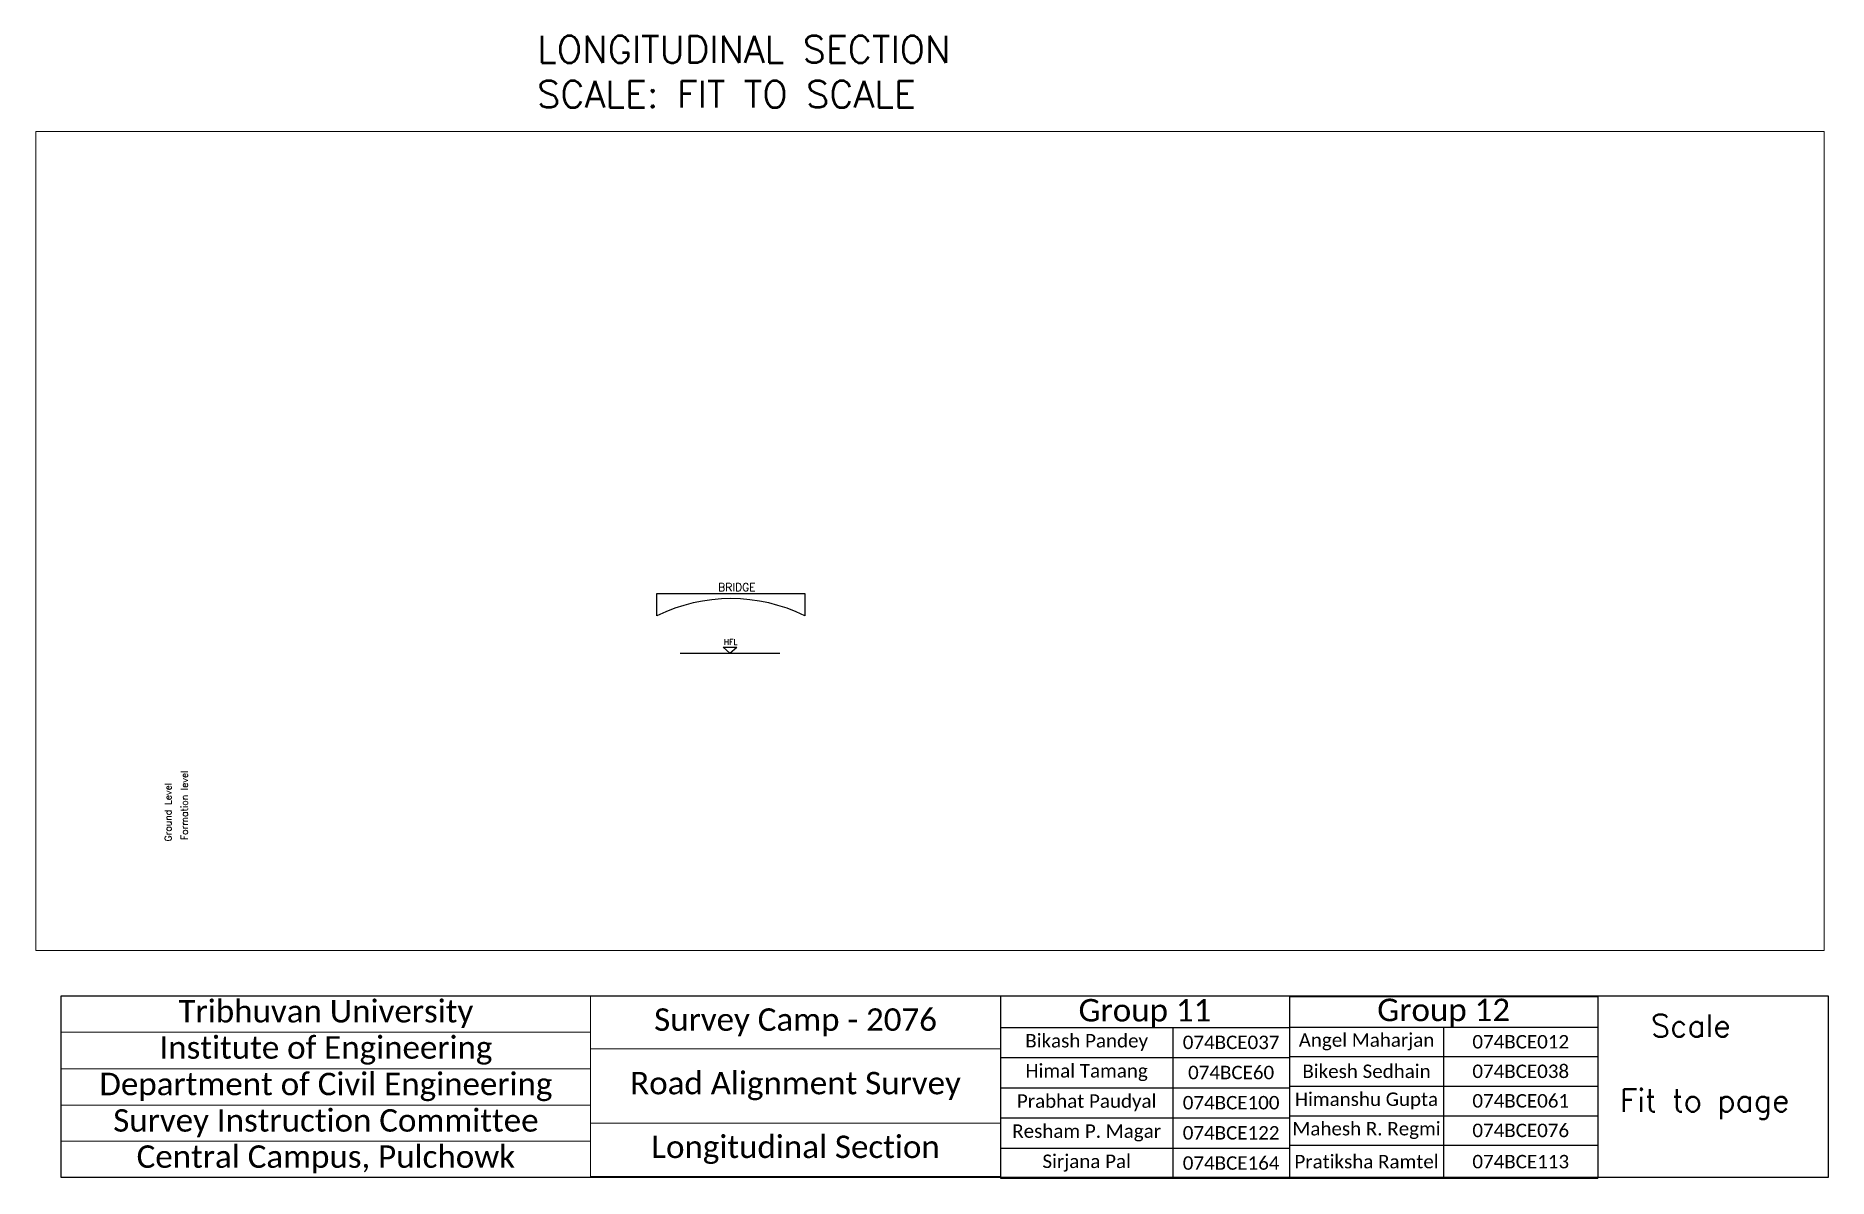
# Paper-space layout 'Sheet - (14)' of a CAD drawing. Header units: metres. Extents: x 9 to 808, y 9 to 518.
# The model-space entities are those that its viewports show. They can reach past a viewport. Long polylines and large blocks are cut down to what shows.
import ezdxf

# ---------------------------------------------------------------- set-up
doc = ezdxf.new("R2010")
doc.units = ezdxf.units.M
doc.layers.add('C-ROAD', color=7, linetype='Continuous')
doc.styles.get("Standard").update_dxf_attribs({"font": 'simplex.shx'})

# ---------------------------------------------------------------- blocks, each defined once
blk = doc.blocks.new('*T79')
at = {"layer": 'Defpoints', "color": 8, "linetype": 'ByBlock', "lineweight": 0, "transparency": 16777216}
for p, q in [((0, 0), (235.9, 0)), ((0, 0), (0, -80.97)), ((235.9, 0), (235.9, -80.97)), ((0, -16.21), (235.9, -16.21)), ((0, -32.47), (235.9, -32.47)), ((0, -48.74), (235.9, -48.74)), ((0, -64.76), (235.9, -64.76)), ((0, -80.97), (235.9, -80.97))]:
    blk.add_line(p, q, dxfattribs=at)
at = {"color": 0, "transparency": 16777216, "char_height": 10, "width": 235.6593, "attachment_point": 5}
for s, insert in [('{\\fCalibri|b0|i0|c0;Tribhuvan University', (117.95, -8.1)), ('{\\fCalibri|b0|i0|c0;Institute of Engineering', (117.95, -24.34)), ('{\\fCalibri|b0|i0|c0;Department of Civil Engineering', (117.95, -40.61)), ('{\\fCalibri|b0|i0|c0;Survey Instruction Committee', (117.95, -56.75)), ('{\\fCalibri|b0|i0|c0;Central Campus, Pulchowk', (117.95, -72.87))]:
    blk.add_mtext(s, dxfattribs=dict(at, insert=insert))
blk = doc.blocks.new('*T82')
at = {"color": 0, "linetype": 'ByBlock', "lineweight": -2, "transparency": 16777216}
for p, q in [((0, 0), (137.41, 0)), ((0, 0), (0, -80.92)), ((137.41, 0), (137.41, -80.92)), ((0, -13.57), (137.41, -13.57)), ((68.71, -13.57), (68.71, -80.92)), ((0, -26.74), (137.41, -26.74)), ((0, -39.91), (137.41, -39.91)), ((0, -53.08), (137.41, -53.08)), ((0, -66.25), (137.41, -66.25)), ((0, -80.92), (137.41, -80.92))]:
    blk.add_line(p, q, dxfattribs=at)
at = {"color": 0, "transparency": 16777216}
for s, insert, char_height, width, attachment_point in [('{\\fCalibri|b0|i0|c0|p34;Group 12}', (68.71, -13.45), 10, 137.1732, 8), ('{\\fCalibri|b0|i0|c0|p34;Angel Maharjan}', (34.35, -20.16), 6, 68.4666, 5), ('{\\fCalibri|b0|i0|c0|p34;074BCE012}', (103.06, -20.16), 6, 68.4666, 5), ('{\\fCalibri|b0|i0|c0|p34;Bikesh Sedhain}', (34.35, -33.33), 6, 68.4666, 5), ('{\\fCalibri|b0|i0|c0|p34;074BCE038}', (103.06, -33.33), 6, 68.4666, 5), ('{\\fCalibri|b0|i0|c0|p34;Himanshu Gupta}', (34.35, -46.5), 6, 68.4666, 5), ('{\\fCalibri|b0|i0|c0|p34;074BCE061}', (103.06, -46.5), 6, 68.4666, 5), ('{\\fCalibri|b0|i0|c0|p34;Mahesh R. Regmi}', (34.35, -59.67), 6, 68.4666, 5), ('{\\fCalibri|b0|i0|c0|p34;074BCE076}', (103.06, -59.67), 6, 68.4666, 5), ('{\\fCalibri|b0|i0|c0|p34;Pratiksha Ramtel}', (34.35, -73.58), 6, 68.4666, 5), ('{\\fCalibri|b0|i0|c0|p34;074BCE113}', (103.06, -73.58), 6, 68.4666, 5)]:
    blk.add_mtext(s, dxfattribs=dict(at, insert=insert, char_height=char_height, width=width, attachment_point=attachment_point))
blk = doc.blocks.new('*T80')
at = {"layer": 'Defpoints', "color": 8, "linetype": 'ByBlock', "lineweight": 0, "transparency": 16777216}
for p, q in [((0, 0), (182.6, 0)), ((0, 0), (0, -80.41)), ((182.6, 0), (182.6, -80.41)), ((0, -23.61), (182.6, -23.61)), ((0, -56.79), (182.6, -56.79)), ((0, -80.41), (182.6, -80.41))]:
    blk.add_line(p, q, dxfattribs=at)
at = {"color": 0, "transparency": 16777216, "char_height": 10, "width": 182.3623, "attachment_point": 5}
for s, insert in [('{\\fCalibri|b0|i0|c0|p34;Survey Camp - 2076 }', (91.3, -11.81)), ('{\\fCalibri|b0|i0|c0;Road Alignment Survey', (91.3, -40.2)), ('{\\fCalibri|b0|i0|c0|p34;Longitudinal Section}', (91.3, -68.6))]:
    blk.add_mtext(s, dxfattribs=dict(at, insert=insert))
blk = doc.blocks.new('*T81')
at = {"color": 0, "linetype": 'ByBlock', "lineweight": -2, "transparency": 16777216}
for p, q in [((0, 0), (128.75, 0)), ((0, 0), (0, -81.23)), ((128.75, 0), (128.75, -81.23)), ((0, -14.02), (128.75, -14.02)), ((76.8, -14.02), (76.8, -81.23)), ((0, -27.46), (128.75, -27.46)), ((0, -40.9), (128.75, -40.9)), ((0, -54.34), (128.75, -54.34)), ((0, -67.79), (128.75, -67.79)), ((0, -81.23), (128.75, -81.23))]:
    blk.add_line(p, q, dxfattribs=at)
at = {"color": 0, "transparency": 16777216}
for s, insert, char_height, width, attachment_point in [('{\\fCalibri|b0|i0|c0|p34;Group 11}', (64.37, -13.9), 10, 128.5098, 8), ('{\\fCalibri|b0|i0|c0|p34;Bikash Pandey}', (38.4, -20.74), 6, 76.5577, 5), ('{\\fCalibri|b0|i0|c0|p34;074BCE037}', (102.77, -20.74), 6, 51.7121, 5), ('{\\fCalibri|b0|i0|c0|p34;Himal Tamang}', (38.4, -34.18), 6, 76.5577, 5), ('{\\fCalibri|b0|i0|c0|p34;074BCE60}', (102.77, -34.18), 6, 51.7121, 5), ('{\\fCalibri|b0|i0|c0|p34;Prabhat Paudyal}', (38.4, -47.62), 6, 76.5577, 5), ('{\\fCalibri|b0|i0|c0|p34;074BCE100}', (102.77, -47.62), 6, 51.7121, 5), ('{\\fCalibri|b0|i0|c0|p34;Resham P. Magar}', (38.4, -61.06), 6, 76.5577, 5), ('{\\fCalibri|b0|i0|c0|p34;074BCE122}', (102.77, -61.06), 6, 51.7121, 5), ('{\\fCalibri|b0|i0|c0|p34;Sirjana Pal}', (38.4, -74.51), 6, 76.5577, 5), ('{\\fCalibri|b0|i0|c0|p34;074BCE164}', (102.77, -74.51), 6, 51.7121, 5)]:
    blk.add_mtext(s, dxfattribs=dict(at, insert=insert, char_height=char_height, width=width, attachment_point=attachment_point))

msp = doc.modelspace()

# ---------------------------------------------------------------- texts
at = {"layer": 'C-ROAD', "char_height": 3, "attachment_point": 1, "rotation": 90}
for s, width, heights, insert in [('Formation level', 32.47, [0], (627182.2, 3064089.82)), ('Ground Level', 31.7646, [0.2], (627174.97, 3064089.2))]:
    msp.add_mtext_dynamic_manual_height_columns(s, width=width, gutter_width=1, heights=heights, dxfattribs=dict(at, insert=insert))

# ---------------------------------------------------------------- wipeouts: each hides what was drawn before it
msp.add_wipeout([(627395.56, 3064199.74), (627457.86, 3064199.74), (627453.64, 3064186.63), (627452.71, 3064183.79), (627451.28, 3064181.38), (627447.7, 3064168.2), (627445.28, 3064162.52), (627434.63, 3064127.14), (627414.53, 3064137.54), (627405.84, 3064171.7), (627400.71, 3064176.82), (627397.83, 3064191.96)])

# ---------------------------------------------------------------- next in the draw order: linework, layer by layer
at = {"color": 7}
for p, q in [((627426.81, 3064173.15), (627423.84, 3064175.83)), ((627423.84, 3064175.83), (627429.81, 3064175.8)), ((627426.81, 3064173.15), (627429.81, 3064175.8)), ((627429.81, 3064175.8), (627429.81, 3064175.8)), ((627404.57, 3064173.15), (627449.05, 3064173.15))]:
    msp.add_line(p, q, dxfattribs=at)
at = {"layer": 'C-ROAD'}
msp.add_lwpolyline([(627460.24, 3064199.74), (627460.24, 3064189.74, 0.232591), (627394.25, 3064189.74), (627394.25, 3064199.74), (627457.81, 3064199.74)], format="xyb", close=True, dxfattribs=at)

# ---------------------------------------------------------------- next in the draw order: texts
at = {"color": 7, "attachment_point": 1}
for s, width, insert, char_height in [('BRIDGE', 43.8744, (627421.59, 3064204.26), 3.5), ('HFL', 12.5756, (627424.08, 3064179.31), 2.5)]:
    msp.add_mtext_dynamic_manual_height_columns(s, width=width, gutter_width=1, heights=[0], dxfattribs=dict(at, insert=insert, char_height=char_height))

psp = doc.layouts.new('Sheet - (14)')

# ---------------------------------------------------------------- linework, layer by layer
psp.add_lwpolyline([(20.4, 90.06), (807.68, 90.06), (807.68, 9.1), (20.4, 9.1)], close=True)

# ---------------------------------------------------------------- block references
for name, p in [('*T79', (20.4, 90.06)), ('*T80', (256.3, 90.06)), ('*T81', (438.9, 90.06)), ('*T82', (567.65, 89.75))]:
    psp.add_blockref(name, p)

# ---------------------------------------------------------------- texts
at = {"color": 7, "lineweight": 50, "insert": (232.49, 517.89), "char_height": 12, "attachment_point": 1}
psp.add_mtext_dynamic_manual_height_columns('LONGITUDINAL SECTION\\PSCALE: FIT TO SCALE', width=260.2251, gutter_width=1, heights=[0], dxfattribs=at)
at = {"insert": (708.14, 81.79), "char_height": 10, "attachment_point": 1}
psp.add_mtext_dynamic_manual_height_columns('   Scale \\P\\P Fit to page', width=99.5396, gutter_width=1, heights=[0], dxfattribs=at)

# ---------------------------------------------------------------- viewports
at = {"layer": '0', "view_target_point": (627386.98, 3064270.76)}
psp.add_viewport(center=(407.48, 292.77), size=(796.73, 364.8364), view_center_point=(128.94, -47.67), view_height=364.8365, dxfattribs=at)

doc.saveas('drawing.dxf')
